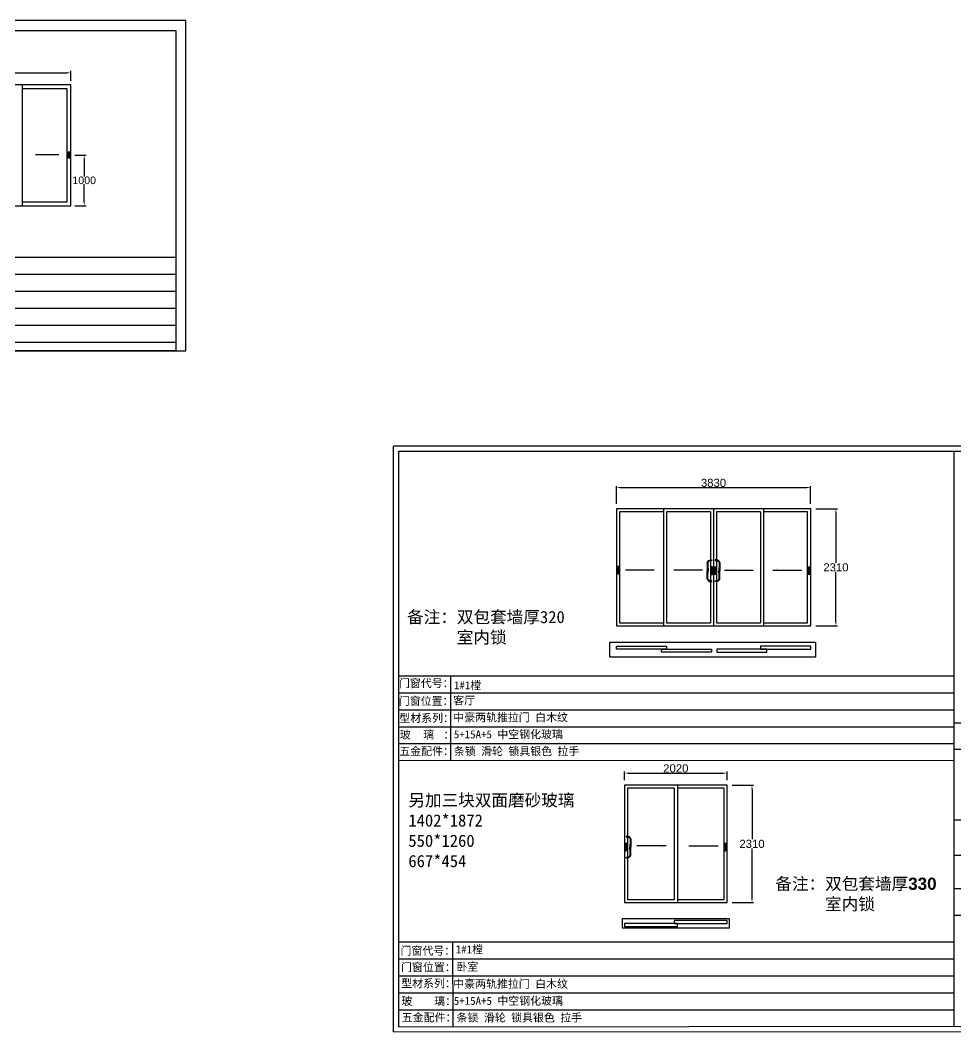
# Model space of a CAD drawing. Header units: inches. Extents: x -138455 to 599497, y -747149 to 13167.
# Drawn here: x 224250 to 242690, y -181789 to -161850 of the extents above; entities that cross this region are included whole.
import ezdxf

# ---------------------------------------------------------------- set-up
doc = ezdxf.new("R2010")
doc.units = ezdxf.units.IN
doc.header["$MEASUREMENT"] = 0
doc.header["$PDMODE"] = 35
doc.header["$PDSIZE"] = -3
doc.layers.add('0 @ 1', color=7, linetype='Continuous')
doc.styles.add('Annotative', font='arialbd.ttf')
doc.styles.add('MtXpl__1', font='')
doc.styles.get("Standard").update_dxf_attribs({"font": 'arial.ttf'})
doc.styles.get('MtXpl__1').set_extended_font_data('SimSun', bold=True)
doc.dimstyles.get("Standard").update_dxf_attribs({"dimtxt": 80, "dimasz": 70, "dimexe": 40, "dimexo": 80, "dimgap": 0, "dimtad": 1, "dimtih": 1, "dimtoh": 1, "dimdec": 0, "dimzin": 0, "dimdsep": 46, "dimtxsty": 'Standard', "dimcen": 0.09, "dimadec": 0, "dimazin": 0, "dimtfac": 1, "dimtdec": 0, "dimtofl": 0, "dimtmove": 0, "dimatfit": 3, "dimfxl": 0, "dimtolj": 1, "dimtzin": 0, "dimarcsym": 0})

# ---------------------------------------------------------------- blocks, each defined once
blk = doc.blocks.new('*D391')
at = {"color": 0, "lineweight": -2, "transparency": 16777216}
for p, q in [((221408, -163047), (221408, -162847)), ((221488, -162887), (225168, -162887)), ((225248, -163047), (225248, -162847))]:
    blk.add_line(p, q, dxfattribs=at)
at = {"color": 0, "transparency": 16777216}
for points in [[(221488, -162873), (221488, -162900), (221408, -162887)], [(225168, -162873), (225168, -162900), (225248, -162887)]]:
    blk.add_solid(points, dxfattribs=at)
at = {"layer": 'Defpoints', "color": 0, "transparency": 16777216}
for p in [(225248, -162887), (221408, -163127), (225248, -163127)]:
    blk.add_point(p, dxfattribs=at)
at = {"color": 0, "transparency": 16777216, "insert": (223328, -162810), "char_height": 150, "attachment_point": 5}
blk.add_mtext('\\A1;3840', dxfattribs=at)
blk = doc.blocks.new('*D406')
at = {"color": 0, "lineweight": -2, "transparency": 16777216}
for p, q in [((225328, -164507), (225551, -164507)), ((225511, -164587), (225511, -164930)), ((225511, -165427), (225511, -165083)), ((225328, -165507), (225551, -165507))]:
    blk.add_line(p, q, dxfattribs=at)
at = {"color": 0, "transparency": 16777216}
for points in [[(225498, -164587), (225525, -164587), (225511, -164507)], [(225498, -165427), (225525, -165427), (225511, -165507)]]:
    blk.add_solid(points, dxfattribs=at)
at = {"layer": 'Defpoints', "color": 0, "transparency": 16777216}
for p in [(225248, -164507), (225248, -165507), (225511, -165507)]:
    blk.add_point(p, dxfattribs=at)
at = {"color": 0, "transparency": 16777216, "insert": (225511, -165007), "char_height": 150, "attachment_point": 5}
blk.add_mtext('\\A1;1000', dxfattribs=at)
blk = doc.blocks.new('*D1417')
at = {"color": 0, "lineweight": -2, "transparency": 16777216}
for p, q in [((236000, -171380), (236000, -171032)), ((236080, -171062), (239750, -171062)), ((239830, -171380), (239830, -171032))]:
    blk.add_line(p, q, dxfattribs=at)
at = {"color": 0, "transparency": 16777216}
for points in [[(236080, -171049), (236080, -171075), (236000, -171062)], [(239750, -171049), (239750, -171075), (239830, -171062)]]:
    blk.add_solid(points, dxfattribs=at)
at = {"layer": 'Defpoints', "color": 0, "transparency": 16777216}
for p in [(239830, -171062), (236000, -171480), (239830, -171480)]:
    blk.add_point(p, dxfattribs=at)
at = {"color": 0, "transparency": 16777216, "insert": (237915, -170970), "char_height": 160, "attachment_point": 5}
blk.add_mtext('\\A1;3830', dxfattribs=at)
blk = doc.blocks.new('*D1418')
at = {"color": 0, "lineweight": -2, "transparency": 16777216}
for p, q in [((239930, -171480), (240358, -171480)), ((240328, -171560), (240328, -172543)), ((240328, -173710), (240328, -172726)), ((239930, -173790), (240358, -173790))]:
    blk.add_line(p, q, dxfattribs=at)
at = {"color": 0, "transparency": 16777216}
for points in [[(240314, -171560), (240341, -171560), (240328, -171480)], [(240314, -173710), (240341, -173710), (240328, -173790)]]:
    blk.add_solid(points, dxfattribs=at)
at = {"layer": 'Defpoints', "color": 0, "transparency": 16777216}
for p in [(239830, -171480), (239830, -173790), (240328, -173790)]:
    blk.add_point(p, dxfattribs=at)
at = {"color": 0, "transparency": 16777216, "insert": (240328, -172635), "char_height": 160, "attachment_point": 5}
blk.add_mtext('\\A1;2310', dxfattribs=at)
blk = doc.blocks.new('123z')
at = {"color": 0}
for points in [[(94078, 52755), (94078, 52755, 0.414214), (94088, 52765), (94088, 52845, 0.414214), (94078, 52855), (94078, 52855, 0.414214), (94068, 52845), (94068, 52765, 0.414214)], [(94078, 52775), (94078, 52775, 0.414214), (94083, 52780), (94083, 52830, 0.414214), (94078, 52835), (94078, 52835, 0.414214), (94073, 52830), (94073, 52780, 0.414214)]]:
    blk.add_lwpolyline(points, format="xyb", close=True, dxfattribs=at)
blk = doc.blocks.new('123hhh')
for centre, radius, start, end in [((280706.3, -83231.5), 10, 16.45017, 30.15144), ((280724, -83285), 15, 176.76219, 183.23781), ((280706.3, -83338.5), 10, 329.84856, 343.54983)]:
    blk.add_arc(centre, radius, start, end)
for points, knots in [([(280691.5, -83211), (280688.9, -83210.6), (280685.3, -83210.1), (280685, -83215), (280689.9, -83216.5), (280695.6, -83216.9), (280703.8, -83219.4), (280710.5, -83226.2), (280712.5, -83239.1), (280711.7, -83253.6), (280710.7, -83267.6), (280709.5, -83277.4), (280709.2, -83282.1), (280709.1, -83284.2)], [0, 0, 0, 0, 6.082763, 8.582763, 11.318747, 19.461781, 26.725965, 36.438119, 46.233865, 64.642794, 80.276332, 88.205882, 94.390611, 94.390611, 94.390611, 94.390611]), ([(280714.9, -83226.5), (280712.4, -83222.1), (280706.8, -83213.8), (280697, -83212), (280691.5, -83211)], [0.93741, 0.93741, 0.93741, 0.93741, 13.606526, 29.417915, 29.417915, 29.417915, 29.417915]), ([(280715.8, -83228.7), (280716.2, -83230), (280717.4, -83234.2), (280716.8, -83248.6), (280716.7, -83266), (280716.7, -83280.5), (280716.7, -83285)], [1.197256, 1.197256, 1.197256, 1.197256, 5.358743, 14.155697, 44.084834, 57.684594, 57.684594, 57.684594, 57.684594]), ([(280691.5, -83359), (280688.9, -83359.4), (280685.3, -83359.9), (280685, -83355), (280689.9, -83353.5), (280695.6, -83353.1), (280703.8, -83350.6), (280710.5, -83343.8), (280712.5, -83330.9), (280711.7, -83316.4), (280710.7, -83302.4), (280709.5, -83292.6), (280709.2, -83287.9), (280709.1, -83285.8)], [0, 0, 0, 0, 6.082763, 8.582763, 11.318747, 19.461781, 26.725965, 36.438119, 46.233865, 64.642794, 80.276332, 88.205882, 94.390611, 94.390611, 94.390611, 94.390611]), ([(280715.8, -83341.3), (280716.2, -83340), (280717.4, -83335.8), (280716.8, -83321.4), (280716.7, -83304), (280716.7, -83289.5), (280716.7, -83285)], [1.197256, 1.197256, 1.197256, 1.197256, 5.358743, 14.155697, 44.084834, 57.684594, 57.684594, 57.684594, 57.684594]), ([(280714.9, -83343.5), (280712.4, -83347.9), (280706.8, -83356.2), (280697, -83358), (280691.5, -83359)], [0.93741, 0.93741, 0.93741, 0.93741, 13.606526, 29.417915, 29.417915, 29.417915, 29.417915])]:
    blk.add_open_spline(points, degree=3, knots=knots)
blk = doc.blocks.new('*D1419')
at = {"color": 0, "lineweight": -2, "transparency": 16777216}
for p, q in [((236162, -176830), (236162, -176660)), ((236242, -176690), (238102, -176690)), ((238182, -176830), (238182, -176660))]:
    blk.add_line(p, q, dxfattribs=at)
at = {"color": 0, "transparency": 16777216}
for points in [[(236242, -176677), (236242, -176704), (236162, -176690)], [(238102, -176677), (238102, -176704), (238182, -176690)]]:
    blk.add_solid(points, dxfattribs=at)
at = {"layer": 'Defpoints', "color": 0, "transparency": 16777216}
for p in [(238182, -176690), (236162, -176930), (238182, -176930)]:
    blk.add_point(p, dxfattribs=at)
at = {"color": 0, "transparency": 16777216, "insert": (237172, -176598), "char_height": 160, "attachment_point": 5}
blk.add_mtext('\\A1;2020', dxfattribs=at)
blk = doc.blocks.new('*D1420')
at = {"color": 0, "lineweight": -2, "transparency": 16777216}
for p, q in [((238282, -176930), (238704, -176930)), ((238674, -177010), (238674, -177993)), ((238674, -179160), (238674, -178177)), ((238282, -179240), (238704, -179240))]:
    blk.add_line(p, q, dxfattribs=at)
at = {"color": 0, "transparency": 16777216}
for points in [[(238660, -177010), (238687, -177010), (238674, -176930)], [(238660, -179160), (238687, -179160), (238674, -179240)]]:
    blk.add_solid(points, dxfattribs=at)
at = {"layer": 'Defpoints', "color": 0, "transparency": 16777216}
for p in [(238182, -176930), (238182, -179240), (238674, -179240)]:
    blk.add_point(p, dxfattribs=at)
at = {"color": 0, "transparency": 16777216, "insert": (238674, -178085), "char_height": 160, "attachment_point": 5}
blk.add_mtext('\\A1;2310', dxfattribs=at)

msp = doc.modelspace()

# ---------------------------------------------------------------- linework, layer by layer
for p, q in [((219314.3, -161850.5), (227515, -161850.5)), ((227515, -168369.1), (227515, -161850.5)), ((219452.2, -162050.5), (227315, -162050.5)), ((227315, -162050.5), (227315, -168369.1)), ((225247.9, -163126.7), (221407.9, -163126.7)), ((224290.6, -163126.7), (224290.6, -165506.7)), ((225172.4, -163202.2), (224290.6, -163202.2)), ((225172.4, -165431.2), (225172.4, -163202.2)), ((225247.9, -165506.7), (225247.9, -163126.7)), ((224290.6, -165431.2), (225172.4, -165431.2)), ((221407.9, -165506.7), (225247.9, -165506.7)), ((219463.3, -166521.6), (227315, -166521.6)), ((219463.3, -166856), (227315, -166856)), ((219463.3, -167190.4), (227315, -167190.4)), ((219463.3, -167524.7), (227315, -167524.7)), ((219463.3, -167859.1), (227315, -167859.1)), ((219463.9, -168193.4), (227315, -168193.4)), ((227315, -168369.1), (219314.3, -168369.1)), ((219314.3, -168369.1), (227315, -168369.1)), ((231609.9, -181788.5), (231609.9, -170245.1)), ((246509.4, -170245.1), (231609.9, -170245.1)), ((231709.9, -170345.1), (246409.4, -170345.1)), ((231709.9, -181688.5), (231709.9, -170345.1)), ((242655.3, -170345.1), (242655.3, -181678.7)), ((239830.3, -171479.6), (236000.3, -171479.6)), ((236000.3, -171479.6), (236000.3, -173789.6)), ((236060.3, -171539.6), (236060.3, -173729.6)), ((236927.8, -171539.6), (236060.3, -171539.6)), ((236927.8, -171479.6), (236927.8, -173789.6)), ((237855.3, -171539.6), (236987.8, -171539.6)), ((236987.8, -171539.6), (236987.8, -173729.6)), ((237855.3, -171539.6), (237855.3, -173729.6)), ((237915.3, -171479.6), (237915.3, -173789.6)), ((237975.3, -171539.6), (237975.3, -173729.6)), ((238842.8, -171539.6), (237975.3, -171539.6)), ((238842.8, -171539.6), (238842.8, -173729.6)), ((238902.8, -171479.6), (238902.8, -173789.6)), ((239770.3, -171539.6), (238902.8, -171539.6)), ((239770.3, -173729.6), (239770.3, -171539.6)), ((239830.3, -173789.6), (239830.3, -171479.6)), ((236000.3, -173789.6), (239830.3, -173789.6)), ((236060.3, -173729.6), (236927.8, -173729.6)), ((236987.8, -173729.6), (237855.3, -173729.6)), ((237975.3, -173729.6), (238842.8, -173729.6)), ((238902.8, -173729.6), (239770.3, -173729.6)), ((231709.6, -174773.4), (242655.3, -174773.4)), ((232732.4, -174773.4), (232732.4, -176442.4)), ((231709.6, -175107.2), (242655.3, -175107.2)), ((231709.6, -175441), (242655.3, -175441)), ((231709.9, -175779.6), (242655.3, -175779.6)), ((242655.3, -175699.7), (246409.4, -175699.7)), ((231709.6, -176108.6), (242655.3, -176108.6)), ((242655.3, -176219.6), (246409.4, -176219.6)), ((231709.9, -176442.9), (242655.3, -176438)), ((237142.1, -176989.9), (237142.1, -179179.9)), ((237202.1, -176929.9), (237202.1, -179239.9)), ((242655.3, -177608.9), (246409.4, -177608.9)), ((242655.3, -178305.8), (246409.4, -178305.8)), ((242655.3, -178964.3), (246409.4, -178964.3)), ((242655.3, -179492.1), (246409.4, -179492.1)), ((231713.3, -180019), (242659, -180019)), ((232773.4, -180019), (232774.6, -181687.7)), ((231713.3, -180352.8), (242659, -180352.8)), ((231713.3, -180686.6), (242659, -180686.6)), ((231713.3, -181020.4), (242659, -181020.4)), ((231713.3, -181354.2), (242659, -181354.2)), ((231609.9, -181788.5), (246509.4, -181778)), ((231709.9, -181688.5), (246409.4, -181678.1))]:
    msp.add_line(p, q)
for points in [[(219314.3, -161850.5), (219314.3, -168369.1), (227515, -168369.1)], [(237142.1, -176989.9), (236222.1, -176989.9), (236222.1, -177935.1)], [(237202.1, -179179.9), (238122.1, -179179.9), (238122.1, -176989.9), (237202.1, -176989.9)], [(236222.1, -177951), (236222.1, -178345.7)], [(236222.1, -178361.5), (236222.1, -179179.9), (237142.1, -179179.9)]]:
    msp.add_lwpolyline(points)
msp.add_lwpolyline([(225212.2, -164442), (225213.9, -164442, -0.4142136), (225229, -164457.1), (225229, -164557.2, -0.4142136), (225213.9, -164572.3), (225212.2, -164572.3, -0.4142136), (225197.1, -164557.2), (225197.1, -164457.1, -0.4142136)], format="xyb", close=True)
msp.add_lwpolyline([(225212.2, -164442), (225213.9, -164442, -0.4142136), (225229, -164457.1), (225229, -164557.2, -0.4142136), (225213.9, -164572.3), (225212.2, -164572.3, -0.4142136), (225197.1, -164557.2), (225197.1, -164457.1, -0.4142136)], format="xyb", close=True)
for points in [[(225201.3, -164456.8), (225224.3, -164456.8), (225224.3, -164558), (225201.3, -164558)], [(225201.3, -164456.8), (225224.3, -164456.8), (225224.3, -164558), (225201.3, -164558)], [(235871.5, -174108.3), (239924.4, -174108.3), (239924.4, -174402.5), (235871.5, -174402.5)], [(236987.8, -174246.8), (236000.3, -174246.8), (236000.3, -174186.8), (236987.8, -174186.8)], [(237876.1, -174306.8), (236888.6, -174306.8), (236888.6, -174246.8), (237876.1, -174246.8)], [(237978.7, -174306.8), (238966.2, -174306.8), (238966.2, -174246.8), (237978.7, -174246.8)], [(238842.8, -174246.8), (239830.3, -174246.8), (239830.3, -174186.8), (238842.8, -174186.8)], [(236162.1, -179239.9), (238182.1, -179239.9), (238182.1, -176929.9), (236162.1, -176929.9)], [(236124.2, -179558.4), (238225.7, -179558.4), (238225.7, -179746.3), (236124.2, -179746.3)], [(238182.1, -179594.7), (237142.1, -179594.7), (237142.1, -179654.7), (238182.1, -179654.7)], [(237202.1, -179654.7), (236162.1, -179654.7), (236162.1, -179714.7), (237202.1, -179714.7)]]:
    msp.add_lwpolyline(points, close=True)

# ---------------------------------------------------------------- block references
at = {"xscale": -1.572335281298116, "yscale": 1.572335281298116, "zscale": 1.572335281298116, "rotation": 359.999999999987}
for p in [(383950.9, -255716.5), (385870, -255727.3), (387723.4, -255726.9), (384115.7, -261174.7), (386075.3, -261174.7)]:
    msp.add_blockref('123z', p, dxfattribs=at)
for name, p, xscale, yscale, zscale in [('123hhh', (1052509.6, 69016), -2.902285752774178, 2.902285752774178, 2.902285752774178), ('123z', (89961.4, -255727.3), 1.572335281298116, 1.572335281298116, 1.572335281298116), ('123hhh', (-576679, 69016), 2.902285752774178, 2.902285752774178, 2.902285752774178), ('123hhh', (-578433.2, 63568.5), 2.902285752774178, 2.902285752774178, 2.902285752774178)]:
    msp.add_blockref(name, p, dxfattribs=dict(xscale=xscale, yscale=yscale, zscale=zscale))

# ---------------------------------------------------------------- texts
at = {"style": 'MtXpl__1'}
for s, p in [('1#1樘', (232799.2, -175038.4)), ('客厅', (232786.2, -175337)), ('中豪两轨推拉门 白木纹', (232786.2, -175670.8)), ('5+15A+5 中空钢化玻璃 ', (232796.6, -176004.6)), ('条锁 滑轮 锁具银色 拉手 ', (232796.6, -176338.4)), ('门窗代号：', (231746.1, -180270.9)), ('门窗位置：', (231756.1, -180594.9)), ('型材系列：', (231759.3, -180914.4)), ('中豪两轨推拉门 白木纹', (232786.2, -180923.7)), ('玻    璃：', (231766, -181263.9)), ('5+15A+5 中空钢化玻璃 ', (232796.6, -181257.5)), ('五金配件：', (231771.5, -181585.3))]:
    msp.add_text(s, height=157.8, dxfattribs=at).set_placement(p)
at = {"insert": (239133.7, -178750.6), "char_height": 240, "width": 3400.162, "attachment_point": 1, "style": 'Annotative'}
msp.add_mtext('{\\fSimSun|b1|i0|c134|p2;备注：双包套墙厚}330\\P{\\fSimSun|b1|i0|c134|p2;      室内锁}', dxfattribs=at)
at = {"char_height": 157.8, "attachment_point": 1, "style": 'MtXpl__1'}
for s, width, insert in [('{\\fSimSun|b1|i0|c134|p2;1#1樘}', 4396.385, (232835.2, -180087.1)), ('卧室', 4396.385, (232848.2, -180427.3)), ('条锁 滑轮 锁具银色 拉手 ', 7563.173, (232850.9, -181431.3))]:
    msp.add_mtext_dynamic_manual_height_columns(s, width=width, gutter_width=903.5, heights=[0], dxfattribs=dict(at, insert=insert))
at = {"layer": '0 @ 1', "style": 'Annotative'}
for s, p in [('门窗代号：', (231715.7, -174998.4)), ('门窗位置：', (231712.3, -175347.6)), ('型材系列：', (231722.2, -175685.3)), ('玻    璃   ：', (231732.4, -176011.3)), ('五金配件：', (231722.5, -176337.7))]:
    msp.add_text(s, height=157.8, dxfattribs=at).set_placement(p)
at = {"layer": '0 @ 1', "char_height": 240, "attachment_point": 1, "style": 'Annotative'}
for s, width, insert in [('{\\fSimSun|b1|i0|c134|p2;备注：双包套墙厚320\\P      室内锁 }', 3653.329, (231875.2, -173493.4)), ('{\\fSimSun|b1|i0|c134|p2;\\P另加三块双面磨砂玻璃\\P1402*1872\\P550*1260\\P667*454}', 3644.384, (231900.4, -176703.3))]:
    msp.add_mtext_dynamic_manual_height_columns(s, width=width, gutter_width=903.5, heights=[0], dxfattribs=dict(at, insert=insert))

# ---------------------------------------------------------------- dimensions: what is measured, and where the dimension line sits
for base, p1, p2, override, picture, middle in [((225247.9, -162886.7), (221407.9, -163126.7), (225247.9, -163126.7), {"dimtxt": 150, "dimasz": 80}, '*D391', (223327.9, -162810.1)), ((239830.3, -171062), (236000.3, -171479.6), (239830.3, -171479.6), {"dimtxt": 160, "dimasz": 80, "dimexe": 30, "dimexo": 100, "dimgap": 10}, '*D1417', (237915.3, -170970.3)), ((238182.1, -176690.2), (236162.1, -176929.9), (238182.1, -176929.9), {"dimtxt": 160, "dimasz": 80, "dimexe": 30, "dimexo": 100, "dimgap": 10}, '*D1419', (237172.1, -176598.5))]:
    dim = msp.add_linear_dim(base=base, p1=p1, p2=p2, dimstyle='Standard', override=override)
    dim.commit()
    dim.dimension.update_dxf_attribs({"geometry": picture, "text_midpoint": middle})
for base, p1, p2, override, picture, middle in [((225511.3, -165506.7), (225247.9, -164506.7), (225247.9, -165506.7), {"dimtxt": 150, "dimasz": 80}, '*D406', (225511.3, -165006.7)), ((240327.8, -173789.6), (239830.3, -171479.6), (239830.3, -173789.6), {"dimtxt": 160, "dimasz": 80, "dimexe": 30, "dimexo": 100, "dimgap": 10}, '*D1418', (240327.8, -172634.6)), ((238673.5, -179239.9), (238182.1, -176929.9), (238182.1, -179239.9), {"dimtxt": 160, "dimasz": 80, "dimexe": 30, "dimexo": 100, "dimgap": 10}, '*D1420', (238673.5, -178084.9))]:
    dim = msp.add_linear_dim(base=base, p1=p1, p2=p2, angle=90, dimstyle='Standard', override=override)
    dim.commit()
    dim.dimension.update_dxf_attribs({"geometry": picture, "text_midpoint": middle})

# ---------------------------------------------------------------- leaders
for points, override in [([(224553.6, -164494.4), (225010.2, -164494.4)], {"dimasz": 40, "dimexe": 10, "dimexo": 20, "dimgap": 0, "dimtad": 0}), ([(236743.8, -172687.9), (236177.4, -172687.9)], {"dimtxt": 160, "dimasz": 80, "dimexe": 30, "dimexo": 100, "dimgap": 10, "dimtad": 0}), ([(237701.4, -172687.9), (237135, -172687.9)], {"dimtxt": 160, "dimasz": 80, "dimexe": 30, "dimexo": 100, "dimgap": 10, "dimtad": 0}), ([(238129.2, -172687.9), (238695.6, -172687.9)], {"dimtxt": 160, "dimasz": 80, "dimexe": 30, "dimexo": 100, "dimgap": 10, "dimtad": 0}), ([(239086.8, -172687.9), (239653.2, -172687.9)], {"dimtxt": 160, "dimasz": 80, "dimexe": 30, "dimexo": 100, "dimgap": 10, "dimtad": 0}), ([(236982.8, -178126.7), (236402, -178126.7)], {"dimtxt": 160, "dimasz": 80, "dimexe": 30, "dimexo": 100, "dimgap": 10, "dimtad": 0}), ([(237427.7, -178126.7), (238008.5, -178126.7)], {"dimtxt": 160, "dimasz": 80, "dimexe": 30, "dimexo": 100, "dimgap": 10, "dimtad": 0})]:
    msp.add_leader(points, dimstyle='Standard', override=override)

doc.saveas('drawing.dxf')
